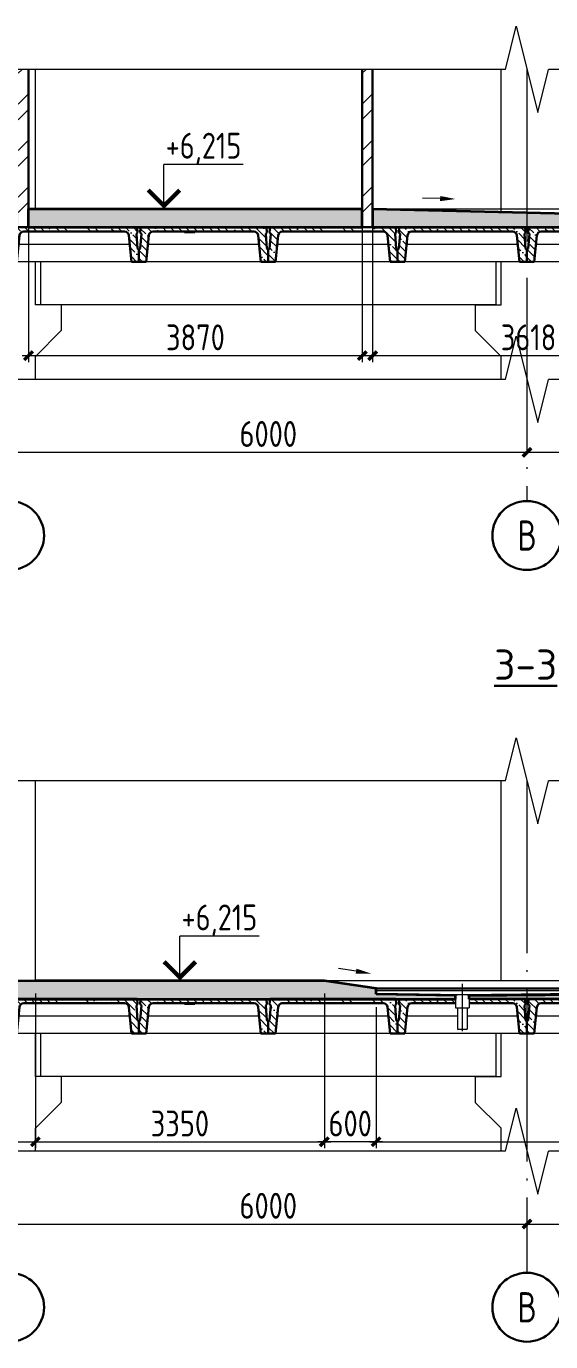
# Model space of a CAD drawing. Extents: x -965262 to 1142518, y -357520 to 71675.
# Drawn here: x 594304 to 600385, y -224128 to -208853 of the extents above; entities that cross this region are included whole.
import ezdxf

# ---------------------------------------------------------------- set-up
doc = ezdxf.new("R2010")
doc.units = 0
doc.header["$LTSCALE"] = 10
doc.linetypes.add('AM_DIN_G_W050x2', pattern=[6.875, 4.75, -0.875, 0.375, -0.875])
doc.linetypes.add('DOTE', pattern=[2.42, 2, -0.2, 0.02, -0.2])
doc.layers.get('0').update_dxf_attribs({"linetype": 'CONTINUOUS', "lineweight": 30})
doc.layers.get('Defpoints').update_dxf_attribs({"linetype": 'CONTINUOUS'})
doc.layers.add('DOTE', color=7, linetype='DOTE', lineweight=9)
doc.layers.add('полы', color=3, linetype='CONTINUOUS', lineweight=35)
doc.styles.add('GOST 2.304', font='isocpeur.ttf', dxfattribs={"width": 0.75, "height": 250})
doc.styles.add('ГОСТ 2м', font='isocpeur.ttf', dxfattribs={"width": 0.8, "height": 250})
doc.dimstyles.new('ГОСТ 2м', dxfattribs={"dimtxt": 250, "dimasz": 100, "dimexe": 75, "dimexo": 150, "dimgap": 62.5, "dimtad": 1, "dimdec": 0, "dimtxsty": 'ГОСТ 2м', "dimblk": 'ARCHTICK', "dimcen": 150, "dimdle": 75, "dimclrd": 256, "dimclre": 256, "dimclrt": 256, "dimadec": 0, "dimazin": 0, "dimtfac": 1, "dimtdec": 0, "dimtmove": 0, "dimatfit": 3, "dimldrblk": 'OBLIQUE', "dimfxl": 1, "dimlwd": 15, "dimlwe": 15, "dimarcsym": 0})

# ---------------------------------------------------------------- blocks, each defined once
blk = doc.blocks.new('y')
at = {"lineweight": 15}
h = blk.add_hatch(dxfattribs=at)
h.set_pattern_fill('ANSI35', color=256, scale=20, angle=90, style=0)
h.set_pattern_definition([(135, (-71939.62, 175751.51), (-89.80256, -89.80256), []), (135, (-71939.62, 175841.31), (-89.80256, -89.80256), [158.75, -31.75, 0, -31.75])])
edge = h.paths.add_edge_path()
edge.add_ellipse((16946, 173768), major_axis=(35.4, 35.4), ratio=1, start_angle=45, end_angle=129.2894)
edge.add_line((16896, 173773), (16866, 173468))
edge.add_line((16866, 173468), (16781, 173468))
edge.add_line((16781, 173468), (16781, 173608))
edge.add_line((16781, 173608), (16796, 173623))
edge.add_line((16796, 173623), (16809, 173793))
edge.add_line((16809, 173793), (16796, 173808))
edge.add_line((16796, 173808), (16801, 173868))
edge.add_line((16801, 173868), (18261, 173868))
edge.add_line((18261, 173868), (18265, 173808))
edge.add_line((18265, 173808), (18252, 173793))
edge.add_line((18252, 173793), (18266, 173623))
edge.add_line((18266, 173623), (18281, 173608))
edge.add_line((18281, 173608), (18281, 173468))
edge.add_line((18281, 173468), (18196, 173468))
edge.add_line((18196, 173468), (18165, 173773))
edge.add_ellipse((18115, 173768), major_axis=(-35.4, 35.4), ratio=1, start_angle=230.7106, end_angle=315)
edge.add_line((18115, 173818), (16946, 173818))
h.paths.add_polyline_path([(17611, 173818), (17451, 173818), (17451, 173868), (17611, 173868)], flags=17)
h.paths.add_polyline_path([(17961, 173818), (17801, 173818), (17801, 173868), (17961, 173868)], flags=17)
for p, q in [((16801, 173868), (16796, 173808)), ((18261, 173868), (16801, 173868)), ((18261, 173868), (18265, 173808)), ((16809, 173793), (16796, 173808)), ((16809, 173793), (16796, 173623)), ((16896, 173773), (16866, 173468)), ((18115, 173818), (16946, 173818)), ((18165, 173773), (18196, 173468)), ((18252, 173793), (18265, 173808)), ((18252, 173793), (18266, 173623)), ((16781, 173608), (16796, 173623)), ((16781, 173608), (16781, 173468)), ((18281, 173608), (18266, 173623)), ((18281, 173608), (18281, 173468)), ((18281, 173608), (18281, 173468)), ((16781, 173468), (16866, 173468)), ((18281, 173468), (18196, 173468))]:
    blk.add_line(p, q)
for p, q in [((18176, 173668), (16886, 173668)), ((18196, 173468), (16866, 173468))]:
    blk.add_line(p, q, dxfattribs=at)
for centre, start, end in [((16946, 173768), 90, 174.2894), ((18115, 173768), 5.7106, 90)]:
    blk.add_arc(centre, 50, start, end)
blk = doc.blocks.new('_ArchTick')
at = {"color": 0, "linetype": 'ByBlock', "lineweight": 0, "const_width": 0.4}
blk.add_lwpolyline([(-0.5, -0.5), (0.5, 0.5)], dxfattribs=at)
blk = doc.blocks.new('*D2133')
at = {"lineweight": 15, "ltscale": 100, "transparency": 16777216}
for p, q in [((600110, -213650), (600110, -213725)), ((606110, -213650), (606110, -213725)), ((600035, -213800), (606185, -213800))]:
    blk.add_line(p, q, dxfattribs=at)
at = {"layer": 'Defpoints', "color": 0, "lineweight": 15, "ltscale": 100, "transparency": 16777216}
for p in [(600110, -213800), (606110, -213800), (606110, -213800)]:
    blk.add_point(p, dxfattribs=at)
at = {"lineweight": 15, "ltscale": 100, "transparency": 16777216, "xscale": 100, "yscale": 100, "zscale": 100, "rotation": 180}
blk.add_blockref('_ArchTick', (600110, -213800), dxfattribs=at)
at = {"lineweight": 15, "ltscale": 100, "transparency": 16777216, "xscale": 100, "yscale": 100, "zscale": 100}
blk.add_blockref('_ArchTick', (606110, -213800), dxfattribs=at)
at = {"lineweight": 15, "ltscale": 100, "transparency": 16777216, "insert": (603110, -213587), "char_height": 250, "attachment_point": 5, "style": 'ГОСТ 2м'}
blk.add_mtext('{\\H1.2x;6000}', dxfattribs=at)
blk = doc.blocks.new('_Oblique')
at = {"color": 0, "linetype": 'ByBlock', "lineweight": -2}
blk.add_line((-0.5, -0.5), (0.5, 0.5), dxfattribs=at)
blk = doc.blocks.new('*D2134')
at = {"lineweight": 15, "ltscale": 100, "transparency": 16777216}
for p, q in [((600110, -213650), (600110, -213725)), ((594035, -213800), (600185, -213800)), ((594110, -213950), (594110, -213875))]:
    blk.add_line(p, q, dxfattribs=at)
at = {"layer": 'Defpoints', "color": 0, "lineweight": 15, "ltscale": 100, "transparency": 16777216}
for p in [(594110, -213800), (600110, -213800), (600110, -213800)]:
    blk.add_point(p, dxfattribs=at)
at = {"lineweight": 15, "ltscale": 100, "transparency": 16777216, "xscale": 100, "yscale": 100, "zscale": 100, "rotation": 180}
blk.add_blockref('_ArchTick', (594110, -213800), dxfattribs=at)
at = {"lineweight": 15, "ltscale": 100, "transparency": 16777216, "xscale": 100, "yscale": 100, "zscale": 100}
blk.add_blockref('_ArchTick', (600110, -213800), dxfattribs=at)
at = {"lineweight": 15, "ltscale": 100, "transparency": 16777216, "insert": (597110, -213587), "char_height": 250, "attachment_point": 5, "style": 'ГОСТ 2м'}
blk.add_mtext('{\\H1.2x;6000}', dxfattribs=at)
blk = doc.blocks.new('*D2137')
at = {"lineweight": 15, "transparency": 16777216}
for p, q in [((594330, -211122), (594330, -212752)), ((598200, -211122), (598200, -212752)), ((594255, -212677), (598275, -212677))]:
    blk.add_line(p, q, dxfattribs=at)
at = {"layer": 'Defpoints', "color": 0, "lineweight": 15, "transparency": 16777216}
for p in [(594330, -210972), (598200, -210972), (598200, -212677)]:
    blk.add_point(p, dxfattribs=at)
at = {"lineweight": 15, "transparency": 16777216, "xscale": 100, "yscale": 100, "zscale": 100, "rotation": 180}
blk.add_blockref('_ArchTick', (594330, -212677), dxfattribs=at)
at = {"lineweight": 15, "transparency": 16777216, "xscale": 100, "yscale": 100, "zscale": 100}
blk.add_blockref('_ArchTick', (598200, -212677), dxfattribs=at)
at = {"lineweight": 15, "transparency": 16777216, "insert": (596265, -212465), "char_height": 250, "attachment_point": 5, "style": 'ГОСТ 2м'}
blk.add_mtext('{\\H1.2x;3870}', dxfattribs=at)
blk = doc.blocks.new('*D2140')
at = {"lineweight": 15, "ltscale": 100, "transparency": 16777216}
for p, q in [((600110, -222611), (600110, -222686)), ((606110, -222611), (606110, -222686)), ((600035, -222761), (606185, -222761))]:
    blk.add_line(p, q, dxfattribs=at)
at = {"layer": 'Defpoints', "color": 0, "lineweight": 15, "ltscale": 100, "transparency": 16777216}
for p in [(600110, -222761), (606110, -222761), (606110, -222761)]:
    blk.add_point(p, dxfattribs=at)
at = {"lineweight": 15, "ltscale": 100, "transparency": 16777216, "xscale": 100, "yscale": 100, "zscale": 100, "rotation": 180}
blk.add_blockref('_ArchTick', (600110, -222761), dxfattribs=at)
at = {"lineweight": 15, "ltscale": 100, "transparency": 16777216, "xscale": 100, "yscale": 100, "zscale": 100}
blk.add_blockref('_ArchTick', (606110, -222761), dxfattribs=at)
at = {"lineweight": 15, "ltscale": 100, "transparency": 16777216, "insert": (603110, -222549), "char_height": 250, "attachment_point": 5, "style": 'ГОСТ 2м'}
blk.add_mtext('{\\H1.2x;6000}', dxfattribs=at)
blk = doc.blocks.new('*D2141')
at = {"lineweight": 15, "ltscale": 100, "transparency": 16777216}
for p, q in [((600110, -222611), (600110, -222686)), ((594035, -222761), (600185, -222761)), ((594110, -222911), (594110, -222836))]:
    blk.add_line(p, q, dxfattribs=at)
at = {"layer": 'Defpoints', "color": 0, "lineweight": 15, "ltscale": 100, "transparency": 16777216}
for p in [(594110, -222761), (600110, -222761), (600110, -222761)]:
    blk.add_point(p, dxfattribs=at)
at = {"lineweight": 15, "ltscale": 100, "transparency": 16777216, "xscale": 100, "yscale": 100, "zscale": 100, "rotation": 180}
blk.add_blockref('_ArchTick', (594110, -222761), dxfattribs=at)
at = {"lineweight": 15, "ltscale": 100, "transparency": 16777216, "xscale": 100, "yscale": 100, "zscale": 100}
blk.add_blockref('_ArchTick', (600110, -222761), dxfattribs=at)
at = {"lineweight": 15, "ltscale": 100, "transparency": 16777216, "insert": (597110, -222549), "char_height": 250, "attachment_point": 5, "style": 'ГОСТ 2м'}
blk.add_mtext('{\\H1.2x;6000}', dxfattribs=at)
blk = doc.blocks.new('*D2145')
at = {"lineweight": 15, "transparency": 16777216}
for p, q in [((594410, -220083), (594410, -221881)), ((589332, -220173), (589332, -221881)), ((589257, -221806), (594485, -221806))]:
    blk.add_line(p, q, dxfattribs=at)
at = {"layer": 'Defpoints', "color": 0, "lineweight": 15, "transparency": 16777216}
for p in [(594410, -219933), (589332, -220023), (594410, -221806)]:
    blk.add_point(p, dxfattribs=at)
at = {"lineweight": 15, "transparency": 16777216, "xscale": 100, "yscale": 100, "zscale": 100, "rotation": 180}
blk.add_blockref('_ArchTick', (589332, -221806), dxfattribs=at)
at = {"lineweight": 15, "transparency": 16777216, "xscale": 100, "yscale": 100, "zscale": 100}
blk.add_blockref('_ArchTick', (594410, -221806), dxfattribs=at)
at = {"lineweight": 15, "transparency": 16777216, "insert": (591871, -221594), "char_height": 250, "attachment_point": 5, "style": 'ГОСТ 2м'}
blk.add_mtext('{\\H1.2x;5077}', dxfattribs=at)
blk = doc.blocks.new('*D2146')
at = {"lineweight": 15, "transparency": 16777216}
for p, q in [((594410, -220083), (594410, -221881)), ((597760, -220083), (597760, -221881)), ((594335, -221806), (597835, -221806))]:
    blk.add_line(p, q, dxfattribs=at)
at = {"layer": 'Defpoints', "color": 0, "lineweight": 15, "transparency": 16777216}
for p in [(594410, -219933), (597760, -219933), (597760, -221806)]:
    blk.add_point(p, dxfattribs=at)
at = {"lineweight": 15, "transparency": 16777216, "xscale": 100, "yscale": 100, "zscale": 100, "rotation": 180}
blk.add_blockref('_ArchTick', (594410, -221806), dxfattribs=at)
at = {"lineweight": 15, "transparency": 16777216, "xscale": 100, "yscale": 100, "zscale": 100}
blk.add_blockref('_ArchTick', (597760, -221806), dxfattribs=at)
at = {"lineweight": 15, "transparency": 16777216, "insert": (596085, -221594), "char_height": 250, "attachment_point": 5, "style": 'ГОСТ 2м'}
blk.add_mtext('{\\H1.2x;3350}', dxfattribs=at)
blk = doc.blocks.new('*D2147')
at = {"lineweight": 15, "transparency": 16777216}
for p, q in [((597760, -220083), (597760, -221881)), ((598360, -220243), (598360, -221881)), ((598435, -221806), (597685, -221806))]:
    blk.add_line(p, q, dxfattribs=at)
at = {"layer": 'Defpoints', "color": 0, "lineweight": 15, "transparency": 16777216}
for p in [(597760, -219933), (598360, -220093), (597760, -221806)]:
    blk.add_point(p, dxfattribs=at)
at = {"lineweight": 15, "transparency": 16777216, "xscale": 100, "yscale": 100, "zscale": 100, "rotation": 180}
blk.add_blockref('_ArchTick', (597760, -221806), dxfattribs=at)
at = {"lineweight": 15, "transparency": 16777216, "xscale": 100, "yscale": 100, "zscale": 100}
blk.add_blockref('_ArchTick', (598360, -221806), dxfattribs=at)
at = {"lineweight": 15, "transparency": 16777216, "insert": (598060, -221594), "char_height": 250, "attachment_point": 5, "style": 'ГОСТ 2м'}
blk.add_mtext('{\\H1.2x;600}', dxfattribs=at)
blk = doc.blocks.new('*D2138')
at = {"lineweight": 15, "transparency": 16777216}
for p, q in [((598360, -220243), (598360, -221881)), ((609360, -220243), (609360, -221881)), ((598285, -221806), (609435, -221806))]:
    blk.add_line(p, q, dxfattribs=at)
at = {"layer": 'Defpoints', "color": 0, "lineweight": 15, "transparency": 16777216}
for p in [(598360, -220093), (609360, -220093), (609360, -221806)]:
    blk.add_point(p, dxfattribs=at)
at = {"lineweight": 15, "transparency": 16777216, "xscale": 100, "yscale": 100, "zscale": 100, "rotation": 180}
blk.add_blockref('_ArchTick', (598360, -221806), dxfattribs=at)
at = {"lineweight": 15, "transparency": 16777216, "xscale": 100, "yscale": 100, "zscale": 100}
blk.add_blockref('_ArchTick', (609360, -221806), dxfattribs=at)
at = {"lineweight": 15, "transparency": 16777216, "insert": (603860, -221594), "char_height": 250, "attachment_point": 5, "style": 'ГОСТ 2м'}
blk.add_mtext('{\\H1.2x;11000}', dxfattribs=at)
blk = doc.blocks.new('*D2156')
at = {"lineweight": 15, "transparency": 16777216}
for p, q in [((598320, -211122), (598320, -212752)), ((601937, -211212), (601937, -212752)), ((598245, -212677), (602012, -212677))]:
    blk.add_line(p, q, dxfattribs=at)
at = {"layer": 'Defpoints', "color": 0, "lineweight": 15, "transparency": 16777216}
for p in [(598320, -210972), (601937, -211062), (601937, -212677)]:
    blk.add_point(p, dxfattribs=at)
at = {"lineweight": 15, "transparency": 16777216, "xscale": 100, "yscale": 100, "zscale": 100, "rotation": 180}
blk.add_blockref('_ArchTick', (598320, -212677), dxfattribs=at)
at = {"lineweight": 15, "transparency": 16777216, "xscale": 100, "yscale": 100, "zscale": 100}
blk.add_blockref('_ArchTick', (601937, -212677), dxfattribs=at)
at = {"lineweight": 15, "transparency": 16777216, "insert": (600128, -212465), "char_height": 250, "attachment_point": 5, "style": 'ГОСТ 2м'}
blk.add_mtext('{\\H1.2x;3618}', dxfattribs=at)

msp = doc.modelspace()

# ---------------------------------------------------------------- hatches: boundary and pattern name
at = {"lineweight": 15}
h = msp.add_hatch(dxfattribs=at)
h.set_pattern_fill('ANSI32', color=256, scale=40)
h.set_pattern_definition([(45, (594271.05, -209157.32), (-269.41, 269.41), []), (45, (594450.65, -209157.32), (-269.41, 269.41), [])])
h.paths.add_polyline_path([(594329.5, -209353), (594209.5, -209353)], flags=17)
h.paths.add_polyline_path([(594329.5, -209353), (594209.5, -209353), (594209.5, -211187), (594329.5, -211187)])
h = msp.add_hatch(dxfattribs=at)
h.set_pattern_fill('ANSI32', color=256, scale=40)
h.set_pattern_definition([(45, (598268.64, -209149.36), (-269.41, 269.41), []), (45, (598448.25, -209149.36), (-269.41, 269.41), [])])
h.paths.add_polyline_path([(598319.5, -209353), (598199.5, -209353)], flags=17)
h.paths.add_polyline_path([(598319.5, -209353), (598199.5, -209353), (598199.5, -211187), (598319.5, -211187)])
at = {"lineweight": 0}
h = msp.add_hatch(dxfattribs=at)
h.set_pattern_fill('ANSI35', color=256, scale=20, angle=90, style=0)
h.set_pattern_definition([(135, (578828.86, -385054.77), (-89.80256, -89.80256), []), (135, (578828.86, -384964.97), (-89.80256, -89.80256), [158.75, -31.75, 0, -31.75])])
edge = h.paths.add_edge_path()
edge.add_ellipse((595774.8, -211287), major_axis=(35.4, 35.4), ratio=1, start_angle=45, end_angle=129.28941)
edge.add_line((595725, -211282), (595694.5, -211587))
edge.add_line((595694.5, -211587), (595609.5, -211587))
edge.add_line((595609.5, -211587), (595609.5, -211447))
edge.add_line((595609.5, -211447), (595624.7, -211432))
edge.add_line((595624.7, -211432), (595637.8, -211262))
edge.add_line((595637.8, -211262), (595624.9, -211247))
edge.add_line((595624.9, -211247), (595629.5, -211187))
edge.add_line((595629.5, -211187), (597089.5, -211187))
edge.add_line((597089.5, -211187), (597094.2, -211247))
edge.add_line((597094.2, -211247), (597081.3, -211262))
edge.add_line((597081.3, -211262), (597094.4, -211432))
edge.add_line((597094.4, -211432), (597109.5, -211447))
edge.add_line((597109.5, -211447), (597109.5, -211587))
edge.add_line((597109.5, -211587), (597024.5, -211587))
edge.add_line((597024.5, -211587), (596994, -211282))
edge.add_ellipse((596944.3, -211287), major_axis=(-35.4, 35.4), ratio=1, start_angle=230.71059, end_angle=315)
edge.add_line((596944.3, -211237), (595774.8, -211237))
at = {"lineweight": 15}
h = msp.add_hatch(dxfattribs=at)
h.set_pattern_fill('ANSI35', color=256, scale=20, angle=90, style=0)
h.set_pattern_definition([(135, (490389.25, -209303.27), (-89.80256, -89.80256), []), (135, (490389.25, -209213.46), (-89.80256, -89.80256), [158.75, -31.75, 0, -31.75])])
edge = h.paths.add_edge_path()
edge.add_ellipse((598774.8, -211287), major_axis=(35.4, 35.4), ratio=1, start_angle=45, end_angle=129.28941)
edge.add_line((598725, -211282), (598694.5, -211587))
edge.add_line((598694.5, -211587), (598609.5, -211587))
edge.add_line((598609.5, -211587), (598609.5, -211447))
edge.add_line((598609.5, -211447), (598624.7, -211432))
edge.add_line((598624.7, -211432), (598637.8, -211262))
edge.add_line((598637.8, -211262), (598624.9, -211247))
edge.add_line((598624.9, -211247), (598629.5, -211187))
edge.add_line((598629.5, -211187), (600089.5, -211187))
edge.add_line((600089.5, -211187), (600094.2, -211247))
edge.add_line((600094.2, -211247), (600081.3, -211262))
edge.add_line((600081.3, -211262), (600094.4, -211432))
edge.add_line((600094.4, -211432), (600109.5, -211447))
edge.add_line((600109.5, -211447), (600109.5, -211587))
edge.add_line((600109.5, -211587), (600024.5, -211587))
edge.add_line((600024.5, -211587), (599994, -211282))
edge.add_ellipse((599944.3, -211287), major_axis=(-35.4, 35.4), ratio=1, start_angle=230.71059, end_angle=315)
edge.add_line((599944.3, -211237), (598774.8, -211237))
h.paths.add_polyline_path([(599279.5, -211237), (599279.5, -211237), (599279.5, -211187), (599279.5, -211187)], flags=17)
at = {"lineweight": 0}
h = msp.add_hatch(dxfattribs=at)
h.set_pattern_fill('ANSI35', color=256, scale=20, angle=90, style=0)
h.set_pattern_definition([(135, (578828.86, -394016.12), (-89.80256, -89.80256), []), (135, (578828.86, -393926.31), (-89.80256, -89.80256), [158.75, -31.75, 0, -31.75])])
edge = h.paths.add_edge_path()
edge.add_ellipse((595774.8, -220248.3), major_axis=(35.4, 35.4), ratio=1, start_angle=45, end_angle=129.28941)
edge.add_line((595725, -220243.4), (595694.5, -220548.3))
edge.add_line((595694.5, -220548.3), (595609.5, -220548.3))
edge.add_line((595609.5, -220548.3), (595609.5, -220408.3))
edge.add_line((595609.5, -220408.3), (595624.7, -220393.3))
edge.add_line((595624.7, -220393.3), (595637.8, -220223.3))
edge.add_line((595637.8, -220223.3), (595624.9, -220208.3))
edge.add_line((595624.9, -220208.3), (595629.5, -220148.3))
edge.add_line((595629.5, -220148.3), (597089.5, -220148.3))
edge.add_line((597089.5, -220148.3), (597094.2, -220208.3))
edge.add_line((597094.2, -220208.3), (597081.3, -220223.3))
edge.add_line((597081.3, -220223.3), (597094.4, -220393.3))
edge.add_line((597094.4, -220393.3), (597109.5, -220408.3))
edge.add_line((597109.5, -220408.3), (597109.5, -220548.3))
edge.add_line((597109.5, -220548.3), (597024.5, -220548.3))
edge.add_line((597024.5, -220548.3), (596994, -220243.4))
edge.add_ellipse((596944.3, -220248.3), major_axis=(-35.4, 35.4), ratio=1, start_angle=230.71059, end_angle=315)
edge.add_line((596944.3, -220198.3), (595774.8, -220198.3))
at = {"lineweight": 15}
h = msp.add_hatch(dxfattribs=at)
h.set_pattern_fill('ANSI35', color=256, scale=20, angle=90, style=0)
h.set_pattern_definition([(135, (490389.25, -218264.61), (-89.80256, -89.80256), []), (135, (490389.25, -218174.8), (-89.80256, -89.80256), [158.75, -31.75, 0, -31.75])])
edge = h.paths.add_edge_path()
edge.add_ellipse((598774.8, -220248.3), major_axis=(35.4, 35.4), ratio=1, start_angle=45, end_angle=129.28941)
edge.add_line((598725, -220243.4), (598694.5, -220548.3))
edge.add_line((598694.5, -220548.3), (598609.5, -220548.3))
edge.add_line((598609.5, -220548.3), (598609.5, -220408.3))
edge.add_line((598609.5, -220408.3), (598624.7, -220393.3))
edge.add_line((598624.7, -220393.3), (598637.8, -220223.3))
edge.add_line((598637.8, -220223.3), (598624.9, -220208.3))
edge.add_line((598624.9, -220208.3), (598629.5, -220148.3))
edge.add_line((598629.5, -220148.3), (600089.5, -220148.3))
edge.add_line((600089.5, -220148.3), (600094.2, -220208.3))
edge.add_line((600094.2, -220208.3), (600081.3, -220223.3))
edge.add_line((600081.3, -220223.3), (600094.4, -220393.3))
edge.add_line((600094.4, -220393.3), (600109.5, -220408.3))
edge.add_line((600109.5, -220408.3), (600109.5, -220548.3))
edge.add_line((600109.5, -220548.3), (600024.5, -220548.3))
edge.add_line((600024.5, -220548.3), (599994, -220243.4))
edge.add_ellipse((599944.3, -220248.3), major_axis=(-35.4, 35.4), ratio=1, start_angle=230.71059, end_angle=315)
edge.add_line((599944.3, -220198.3), (598774.8, -220198.3))
h.paths.add_polyline_path([(599439.5, -220198.3), (599279.5, -220198.3), (599279.5, -220148.3), (599439.5, -220148.3)], flags=17)
at = {"layer": 'полы', "lineweight": 15}
h = msp.add_hatch(dxfattribs=at)
h.set_pattern_fill('ANSI35', color=256, scale=40)
h.set_pattern_definition([(45, (519613.17, -222609.96), (-179.6051, 179.6051), []), (45, (519792.77, -222609.96), (-179.6051, 179.6051), [317.5, -63.5, 0, -63.5])])
h.paths.add_polyline_path([(594109.5, -210975.5), (591773.5, -211016.9), (588597.5, -211016.9), (588109.5, -210972), (588109.5, -211187), (594109.5, -211187)])
h.paths.add_polyline_path([(594209.5, -210973.7), (594109.5, -210975.5), (594109.5, -211187), (594209.5, -211187)])
h.paths.add_polyline_path([(598199.5, -210972), (594329.5, -210972), (594329.5, -211187), (598199.5, -211187)])
h.paths.add_polyline_path([(600109.5, -211016.5), (598319.5, -210972), (598319.5, -211187), (599279.5, -211187), (600109.5, -211187)])
h.paths.add_polyline_path([(601954.5, -211072), (601937, -211072), (601937, -211062), (600109.5, -211016.5), (600109.5, -211187), (601979.5, -211187), (601979.5, -211122.6), (601974.5, -211122), (601974.5, -211092), (601954.5, -211092)])
h.paths.add_polyline_path([(603159.5, -210972), (602182, -211062), (602182, -211072), (602164.5, -211072), (602164.5, -211092), (602144.5, -211092), (602144.5, -211122), (602139.5, -211122.6), (602139.5, -211187), (602279.5, -211187), (603159.5, -211187)])
h.paths.add_polyline_path([(604204.5, -211072), (604187, -211072), (604187, -211062), (603279.5, -210972), (603279.5, -211187), (604229.5, -211187), (604229.5, -211122.6), (604224.5, -211122), (604224.5, -211092), (604204.5, -211092)])
h.paths.add_polyline_path([(606109.5, -210980.7), (604432, -211062), (604432, -211072), (604414.5, -211072), (604414.5, -211092), (604394.5, -211092), (604394.5, -211122), (604389.5, -211122.6), (604389.5, -211187), (604529.5, -211187), (604589.5, -211187), (606109.5, -211187)])
h.paths.add_polyline_path([(606289.5, -210972), (606109.5, -210980.7), (606109.5, -211187), (606289.5, -211187)])
h.paths.add_polyline_path([(610073.5, -211092), (610053.5, -211092), (610053.5, -211072), (610036, -211072), (610036, -211062), (608209.5, -210972), (606409.5, -210972), (606409.5, -211187), (607589.5, -211187), (610078.5, -211187), (610078.5, -211122.6), (610073.5, -211122)])
h.paths.add_polyline_path([(612109.5, -210972), (610281, -211062), (610281, -211072), (610263.5, -211072), (610263.5, -211092), (610243.5, -211092), (610243.5, -211122), (610238.5, -211122.6), (610238.5, -211187), (610589.5, -211187), (612109.5, -211187)])
h = msp.add_hatch(dxfattribs=at)
h.set_pattern_fill('ANSI35', color=256, scale=40)
h.set_pattern_definition([(45, (610929.1, -218685.05), (-179.605, 179.605), []), (45, (611108.7, -218685.05), (-179.605, 179.605), [317.5, -63.5, 0, -63.5])])
h.paths.add_polyline_path([(612109.5, -218648.3), (610079.5, -218648.3), (610079.5, -218752.7), (610093.6, -218788.3), (610142.6, -218788.3), (610170.7, -218717.1), (610212.4, -218717.1, -0.2163644), (610215.8, -218718.6), (610216.9, -218721.9, 0.5388647), (610228, -218721.9), (610229.1, -218718.6, -0.2163644), (610232.5, -218717.1), (610274.2, -218717.1), (610302.3, -218788.3), (610351.3, -218788.3), (610379.4, -218717.1), (610421.2, -218717.1, -0.2163644), (610424.5, -218718.6), (610425.6, -218721.9, 0.5388647), (610436.8, -218721.9), (610437.9, -218718.6, -0.2163644), (610441.2, -218717.1), (610483, -218717.1), (610511.1, -218788.3), (610560.1, -218788.3), (610588.2, -218717.1), (610629.9, -218717.1, -0.2163644), (610633.3, -218718.6), (610634.4, -218721.9, 0.5388647), (610645.5, -218721.9), (610646.6, -218718.6, -0.2163644), (610650, -218717.1), (610691.7, -218717.1), (610719.8, -218788.3), (610768.8, -218788.3), (610796.9, -218717.1), (610838.7, -218717.1, -0.2163644), (610842, -218718.6), (610843.1, -218721.9, 0.5388647), (610854.3, -218721.9), (610855.3, -218718.6, -0.2163644), (610858.7, -218717.1), (610900.4, -218717.1), (610928.6, -218788.3), (610977.5, -218788.3), (611005.6, -218717.1), (611047.4, -218717.1, -0.2163644), (611050.7, -218718.6), (611051.8, -218721.9, 0.5388647), (611063, -218721.9), (611064.1, -218718.6, -0.2163644), (611067.4, -218717.1), (611109.2, -218717.1), (611137.3, -218788.3), (611186.3, -218788.3), (611214.4, -218717.1), (611256.1, -218717.1, -0.2163644), (611259.5, -218718.6), (611260.6, -218721.9, 0.5388647), (611271.7, -218721.9), (611272.8, -218718.6, -0.2163644), (611276.2, -218717.1), (611317.9, -218717.1), (611346, -218788.3), (611395, -218788.3), (611423.1, -218717.1), (611464.9, -218717.1, -0.2163644), (611468.2, -218718.6), (611469.3, -218721.9, 0.5388647), (611480.5, -218721.9), (611481.6, -218718.6, -0.2163644), (611484.9, -218717.1), (611526.7, -218717.1), (611554.8, -218788.3), (611603.8, -218788.3), (611631.9, -218717.1), (611673.6, -218717.1, -0.2163644), (611677, -218718.6), (611678.1, -218721.9, 0.5388647), (611689.2, -218721.9), (611690.3, -218718.6, -0.2163644), (611693.7, -218717.1), (611735.4, -218717.1), (611763.5, -218788.3), (611812.5, -218788.3), (611840.6, -218717.1), (611882.4, -218717.1, -0.2163644), (611885.7, -218718.6), (611886.8, -218721.9, 0.5388647), (611898, -218721.9), (611899, -218718.6, -0.2163644), (611902.4, -218717.1), (611944.1, -218717.1), (611972.3, -218788.3), (612021.2, -218788.3), (612049.4, -218717.1), (612091.1, -218717.1, -0.2163644), (612094.5, -218718.6), (612095.5, -218721.9, 0.5388647), (612106.7, -218721.9), (612107.8, -218718.6, -0.1218516), (612109.5, -218717.4)])
h.paths.add_polyline_path([(609959.5, -219933.3), (609359.5, -220023.3), (609359.5, -220093.3), (608439.5, -220107.1), (608439.5, -220148.3), (609959.5, -220148.3)])
h.paths.add_polyline_path([(600109.5, -220100.8), (599439.5, -220107.5), (599439.5, -220148.3), (600109.5, -220148.3)])
h.paths.add_polyline_path([(602279.5, -220107.5), (600859.5, -220093.3), (600109.5, -220100.8), (600109.5, -220148.3), (602279.5, -220148.3)])
h.paths.add_polyline_path([(605279.5, -220107.5), (603859.5, -220093.3), (602439.5, -220107.5), (602439.5, -220148.3), (605279.5, -220148.3)])
h.paths.add_polyline_path([(606109.5, -220100.8), (605439.5, -220107.5), (605439.5, -220148.3), (606109.5, -220148.3)])
h.paths.add_polyline_path([(597759.5, -219933.3), (594409.5, -219933.3), (594109.5, -219938.7), (594109.5, -220148.3), (599279.5, -220148.3), (599279.5, -220107.1), (598359.5, -220093.3), (598359.5, -220023.3)])
h.paths.add_polyline_path([(594109.5, -219938.7), (589332, -220023.3), (589332, -220033.3), (589314.5, -220033.3), (589314.5, -220053.3), (589294.5, -220053.3), (589294.5, -220083.3), (589289.5, -220083.9), (589289.5, -220148.3), (594109.5, -220148.3)])
h.paths.add_polyline_path([(589124.5, -220053.3), (589104.5, -220053.3), (589104.5, -220033.3), (589087, -220033.3), (589087, -220023.3), (588109.5, -219933.3), (588109.5, -220148.3), (589129.5, -220148.3), (589129.5, -220083.9), (589124.5, -220083.3)])
h.paths.add_polyline_path([(606109.5, -220148.3), (606109.5, -220100.8), (606859.5, -220093.3), (608279.5, -220107.5), (608279.5, -220148.3)])

# ---------------------------------------------------------------- linework, layer by layer
at = {"color": 5, "lineweight": 15, "ltscale": 10, "extrusion": (-1.83697e-16, -1, 0)}
for p, q in [((599859.5, -209353, 9801.8), (587299.5, -209353, 9801.8)), ((612919.5, -209353, 9801.8), (600359.5, -209353, 9801.8)), ((599859.5, -212953, 9801.8), (587299.5, -212953, 9801.8)), ((612919.5, -212953, 9801.8), (600359.5, -212953, 9801.8)), ((599859.5, -217614.3, 9801.8), (587299.5, -217614.3, 9801.8)), ((612919.5, -217614.3, 9801.8), (600359.5, -217614.3, 9801.8)), ((599859.5, -221914.3, 9801.8), (587299.5, -221914.3, 9801.8)), ((612919.5, -221914.3, 9801.8), (600359.5, -221914.3, 9801.8))]:
    msp.add_line(p, q, dxfattribs=at)
at = {"ltscale": 100}
for p, q in [((594329.5, -209353, 9801.8), (594329.5, -211187, 9801.8)), ((598199.5, -209353, 9801.8), (598199.5, -211187, 9801.8)), ((598319.5, -209353, 9801.8), (598319.5, -211187, 9801.8))]:
    msp.add_line(p, q, dxfattribs=at)
at = {"lineweight": 15}
for p, q in [((594409.5, -210972, 9801.8), (594409.5, -209353, 9801.8)), ((599809.5, -211009.1, 9801.8), (599809.5, -209353, 9801.8)), ((595900.3, -210972, 9801.8), (595900.3, -210458.9, 9801.8)), ((596139.5, -211237, 9801.8), (596139.5, -211246, 9801.8)), ((596139.5, -211246, 9801.8), (596259.5, -211246, 9801.8)), ((596259.5, -211237, 9801.8), (596259.5, -211246, 9801.8)), ((600004.5, -211387, 9801.8), (598714.5, -211387, 9801.8)), ((594409.5, -212087, 9801.8), (594409.5, -211587, 9801.8)), ((596149.5, -211587, 9801.8), (594469.5, -211587, 9801.8)), ((594469.5, -211587, 9801.8), (594469.5, -211787, 9801.8)), ((600024.5, -211587, 9801.8), (598694.5, -211587, 9801.8)), ((599749.5, -211587, 9801.8), (599749.5, -211787, 9801.8)), ((599809.5, -212087, 9801.8), (599809.5, -211587, 9801.8)), ((594469.5, -211787, 9801.8), (594469.5, -212087, 9801.8)), ((599749.5, -211787, 9801.8), (599749.5, -212087, 9801.8)), ((594709.5, -212087, 9801.8), (594409.5, -212087, 9801.8)), ((599749.5, -212087, 9801.8), (594469.5, -212087, 9801.8)), ((594709.5, -212087, 9801.8), (594709.5, -212387, 9801.8)), ((594709.5, -212087, 9801.8), (594709.5, -212371.4, 9801.8)), ((599509.5, -212087, 9801.8), (599509.5, -212387, 9801.8)), ((599509.5, -212087, 9801.8), (599509.5, -212371.4, 9801.8)), ((599509.5, -212087, 9801.8), (599809.5, -212087, 9801.8)), ((594409.5, -212687, 9801.8), (594709.5, -212387, 9801.8)), ((599809.5, -212687, 9801.8), (599509.5, -212387, 9801.8)), ((594409.5, -212953, 9801.8), (594409.5, -212687, 9801.8)), ((599809.5, -212953, 9801.8), (599809.5, -212687, 9801.8)), ((594409.5, -219933.3, 9801.8), (594409.5, -217614.3, 9801.8)), ((599809.5, -219933.3, 9801.8), (599809.5, -217614.3, 9801.8)), ((596084.5, -219933.3, 9801.8), (596084.5, -219420.3, 9801.8)), ((609359.5, -220023.3, 9801.8), (598359.5, -220023.3, 9801.8)), ((598359.5, -220023.3, 9801.8), (598359.5, -220093.3, 9801.8)), ((609359.5, -220033.3, 9801.8), (598359.5, -220033.3, 9801.8)), ((609359.5, -220053.3, 9801.8), (598359.5, -220053.3, 9801.8)), ((599359.5, -220098.3, 9802.5), (598359.5, -220083.3, 9801.8)), ((599279.5, -220107.1, 9802.5), (598359.5, -220093.3, 9801.8)), ((599279.5, -220107.1, 9799.8), (599279.5, -220248.9, 9799.8)), ((599359.5, -220023.3, 9799.8), (599359.6, -220098.9, 9799.8)), ((600859.5, -220083.3, 9800.5), (599359.5, -220098.3, 9802.5)), ((600859.5, -220093.3, 9800.5), (599439.5, -220107.5, 9799.8)), ((596139.5, -220198.3, 9801.8), (596139.5, -220207.3, 9801.8)), ((596139.5, -220207.3, 9801.8), (596259.5, -220207.3, 9801.8)), ((596259.5, -220198.3, 9801.8), (596259.5, -220207.3, 9801.8)), ((599279.5, -220248.9, 9799.8), (599439.5, -220248.9, 9799.8)), ((599304.5, -220248.9, 9799.8), (599304.5, -220498.9, 9799.8)), ((599414.5, -220248.9, 9799.8), (599414.5, -220498.9, 9799.8)), ((599439.5, -220107.5, 9799.8), (599439.5, -220248.9, 9799.8)), ((599304.5, -220348.3, 9801.8), (598714.5, -220348.3, 9801.8)), ((600004.5, -220348.3, 9801.8), (599414.5, -220348.3, 9801.8)), ((594409.5, -221048.3, 9801.8), (594409.5, -220548.3, 9801.8)), ((596149.5, -220548.3, 9801.8), (594469.5, -220548.3, 9801.8)), ((594469.5, -220548.3, 9801.8), (594469.5, -220748.3, 9801.8)), ((600024.5, -220548.3, 9801.8), (598694.5, -220548.3, 9801.8)), ((599304.5, -220498.9, 9799.8), (599414.5, -220498.9, 9799.8)), ((599749.5, -220548.3, 9801.8), (599749.5, -220748.3, 9801.8)), ((599809.5, -221048.3, 9801.8), (599809.5, -220548.3, 9801.8)), ((594469.5, -220748.3, 9801.8), (594469.5, -221048.3, 9801.8)), ((599749.5, -220748.3, 9801.8), (599749.5, -221048.3, 9801.8)), ((594709.5, -221048.3, 9801.8), (594409.5, -221048.3, 9801.8)), ((599749.5, -221048.3, 9801.8), (594469.5, -221048.3, 9801.8)), ((594709.5, -221048.3, 9801.8), (594709.5, -221348.3, 9801.8)), ((594709.5, -221048.3, 9801.8), (594709.5, -221332.7, 9801.8)), ((599509.5, -221048.3, 9801.8), (599509.5, -221348.3, 9801.8)), ((599509.5, -221048.3, 9801.8), (599509.5, -221332.7, 9801.8)), ((599509.5, -221048.3, 9801.8), (599809.5, -221048.3, 9801.8)), ((594409.5, -221648.3, 9801.8), (594709.5, -221348.3, 9801.8)), ((599809.5, -221648.3, 9801.8), (599509.5, -221348.3, 9801.8)), ((594409.5, -221914.3, 9801.8), (594409.5, -221648.3, 9801.8)), ((599809.5, -221914.3, 9801.8), (599809.5, -221648.3, 9801.8))]:
    msp.add_line(p, q, dxfattribs=at)
at = {"lineweight": 15, "ltscale": 0.3}
for p, q in [((596818.4, -210458.9, 9801.8), (595900.3, -210458.9, 9801.8)), ((597002.6, -219420.3, 9801.8), (596084.5, -219420.3, 9801.8))]:
    msp.add_line(p, q, dxfattribs=at)
at = {"lineweight": 15, "ltscale": 50}
for p, q in [((599102.9, -210853.5, 9801.8), (598898.9, -210848.5, 9801.8)), ((598127.5, -219826, 9801.8), (597925.7, -219795.9, 9801.8))]:
    msp.add_line(p, q, dxfattribs=at)
for p, q in [((588109.5, -211187, 9801.8), (599279.5, -211187, 9801.8)), ((595629.5, -211187, 9801.8), (595624.9, -211247, 9801.8)), ((595637.8, -211262, 9801.8), (595624.9, -211247, 9801.8)), ((597089.5, -211187, 9801.8), (595629.5, -211187, 9801.8)), ((596944.3, -211237, 9801.8), (595774.8, -211237, 9801.8)), ((597081.3, -211262, 9801.8), (597094.2, -211247, 9801.8)), ((597089.5, -211187, 9801.8), (597094.2, -211247, 9801.8)), ((598629.5, -211187, 9801.8), (598624.9, -211247, 9801.8)), ((598637.8, -211262, 9801.8), (598624.9, -211247, 9801.8)), ((598629.5, -211187, 9801.8), (601979.5, -211187, 9801.8)), ((599944.3, -211237, 9801.8), (598774.8, -211237, 9801.8)), ((600089.5, -211187, 9801.8), (599439.5, -211187, 9801.8)), ((600081.3, -211262, 9801.8), (600094.2, -211247, 9801.8)), ((600089.5, -211187, 9801.8), (600094.2, -211247, 9801.8)), ((595637.8, -211262, 9801.8), (595624.7, -211432, 9801.8)), ((595725, -211282, 9801.8), (595694.5, -211587, 9801.8)), ((596994, -211282, 9801.8), (597024.5, -211587, 9801.8)), ((597081.3, -211262, 9801.8), (597094.4, -211432, 9801.8)), ((598637.8, -211262, 9801.8), (598624.7, -211432, 9801.8)), ((598725, -211282, 9801.8), (598694.5, -211587, 9801.8)), ((599994, -211282, 9801.8), (600024.5, -211587, 9801.8)), ((600081.3, -211262, 9801.8), (600094.4, -211432, 9801.8)), ((595609.5, -211447, 9801.8), (595624.7, -211432, 9801.8)), ((595609.5, -211447, 9801.8), (595609.5, -211587, 9801.8)), ((597109.5, -211447, 9801.8), (597094.4, -211432, 9801.8)), ((597109.5, -211447, 9801.8), (597109.5, -211587, 9801.8)), ((597109.5, -211447, 9801.8), (597109.5, -211587, 9801.8)), ((598609.5, -211447, 9801.8), (598624.7, -211432, 9801.8)), ((598609.5, -211447, 9801.8), (598609.5, -211587, 9801.8)), ((600109.5, -211447, 9801.8), (600094.4, -211432, 9801.8)), ((600109.5, -211447, 9801.8), (600109.5, -211587, 9801.8)), ((600109.5, -211447, 9801.8), (600109.5, -211587, 9801.8)), ((595609.5, -211587, 9801.8), (595694.5, -211587, 9801.8)), ((597109.5, -211587, 9801.8), (597024.5, -211587, 9801.8)), ((598609.5, -211587, 9801.8), (598694.5, -211587, 9801.8)), ((600109.5, -211587, 9801.8), (600024.5, -211587, 9801.8)), ((589289.5, -220148.3, 9801.8), (599279.5, -220148.3, 9801.8)), ((595637.8, -220223.3, 9801.8), (595624.7, -220393.3, 9801.8)), ((595629.5, -220148.3, 9801.8), (595624.9, -220208.3, 9801.8)), ((595637.8, -220223.3, 9801.8), (595624.9, -220208.3, 9801.8)), ((597089.5, -220148.3, 9801.8), (595629.5, -220148.3, 9801.8)), ((595725, -220243.4, 9801.8), (595694.5, -220548.3, 9801.8)), ((596944.3, -220198.3, 9801.8), (595774.8, -220198.3, 9801.8)), ((596994, -220243.4, 9801.8), (597024.5, -220548.3, 9801.8)), ((597081.3, -220223.3, 9801.8), (597094.2, -220208.3, 9801.8)), ((597081.3, -220223.3, 9801.8), (597094.4, -220393.3, 9801.8)), ((597089.5, -220148.3, 9801.8), (597094.2, -220208.3, 9801.8)), ((598637.8, -220223.3, 9801.8), (598624.7, -220393.3, 9801.8)), ((598629.5, -220148.3, 9801.8), (598624.9, -220208.3, 9801.8)), ((598637.8, -220223.3, 9801.8), (598624.9, -220208.3, 9801.8)), ((599279.5, -220148.3, 9801.8), (598629.5, -220148.3, 9801.8)), ((598725, -220243.4, 9801.8), (598694.5, -220548.3, 9801.8)), ((599279.5, -220198.3, 9801.8), (598774.8, -220198.3, 9801.8)), ((600089.5, -220148.3, 9801.8), (599439.5, -220148.3, 9801.8)), ((599439.5, -220148.3, 9801.8), (602279.5, -220148.3, 9801.8)), ((599944.3, -220198.3, 9801.8), (599439.5, -220198.3, 9801.8)), ((599994, -220243.4, 9801.8), (600024.5, -220548.3, 9801.8)), ((600081.3, -220223.3, 9801.8), (600094.2, -220208.3, 9801.8)), ((600081.3, -220223.3, 9801.8), (600094.4, -220393.3, 9801.8)), ((600089.5, -220148.3, 9801.8), (600094.2, -220208.3, 9801.8)), ((595609.5, -220408.3, 9801.8), (595624.7, -220393.3, 9801.8)), ((595609.5, -220408.3, 9801.8), (595609.5, -220548.3, 9801.8)), ((597109.5, -220408.3, 9801.8), (597094.4, -220393.3, 9801.8)), ((597109.5, -220408.3, 9801.8), (597109.5, -220548.3, 9801.8)), ((597109.5, -220408.3, 9801.8), (597109.5, -220548.3, 9801.8)), ((598609.5, -220408.3, 9801.8), (598624.7, -220393.3, 9801.8)), ((598609.5, -220408.3, 9801.8), (598609.5, -220548.3, 9801.8)), ((600109.5, -220408.3, 9801.8), (600094.4, -220393.3, 9801.8)), ((600109.5, -220408.3, 9801.8), (600109.5, -220548.3, 9801.8)), ((600109.5, -220408.3, 9801.8), (600109.5, -220548.3, 9801.8)), ((595609.5, -220548.3, 9801.8), (595694.5, -220548.3, 9801.8)), ((597109.5, -220548.3, 9801.8), (597024.5, -220548.3, 9801.8)), ((598609.5, -220548.3, 9801.8), (598694.5, -220548.3, 9801.8)), ((600109.5, -220548.3, 9801.8), (600024.5, -220548.3, 9801.8))]:
    msp.add_line(p, q)
at = {"lineweight": 0}
for p, q in [((597004.5, -211387, 9801.8), (595714.5, -211387, 9801.8)), ((597024.5, -211587, 9801.8), (595694.5, -211587, 9801.8)), ((597004.5, -220348.3, 9801.8), (595714.5, -220348.3, 9801.8)), ((597024.5, -220548.3, 9801.8), (595694.5, -220548.3, 9801.8))]:
    msp.add_line(p, q, dxfattribs=at)
at = {"linetype": 'AM_DIN_G_W050x2', "lineweight": 9, "ltscale": 50}
msp.add_line((599359.5, -219973.1, 9799.8), (599359.5, -220522.2, 9799.8), dxfattribs=at)
at = {"color": 5, "lineweight": 15, "ltscale": 10, "elevation": 9801.8}
for points in [[(599859.5, -209353), (599984.5, -208853)], [(599984.5, -208853), (600234.5, -209853)], [(600234.5, -209853), (600359.5, -209353)], [(599859.5, -212953), (599984.5, -212453)], [(599984.5, -212453), (600234.5, -213453)], [(600234.5, -213453), (600359.5, -212953)], [(599859.5, -217614.3), (599984.5, -217114.3)], [(599984.5, -217114.3), (600234.5, -218114.3)], [(600234.5, -218114.3), (600359.5, -217614.3)], [(599859.5, -221914.3), (599984.5, -221414.3)], [(599984.5, -221414.3), (600234.5, -222414.3)], [(600234.5, -222414.3), (600359.5, -221914.3)]]:
    msp.add_lwpolyline(points, dxfattribs=at)
at = {"lineweight": 15, "const_width": 50, "elevation": 9801.8}
for points in [[(595718, -210754.3), (595900.3, -210936.6), (596082.6, -210754.3)], [(595902.2, -219715.7), (596084.5, -219898), (596266.9, -219715.7)]]:
    msp.add_lwpolyline(points, dxfattribs=at)
for centre, start, end in [((595774.8, -211287, 9801.8), 90, 174.28941), ((596944.3, -211287, 9801.8), 5.71059, 90), ((598774.8, -211287, 9801.8), 90, 174.28941), ((599944.3, -211287, 9801.8), 5.71059, 90), ((595774.8, -220248.3, 9801.8), 90, 174.28941), ((596944.3, -220248.3, 9801.8), 5.71059, 90), ((598774.8, -220248.3, 9801.8), 90, 174.28941), ((599944.3, -220248.3, 9801.8), 5.71059, 90)]:
    msp.add_arc(centre, 50, start, end)
at = {"lineweight": 15}
msp.add_arc((599358.6, -220483.5, 9799.8), 384.6, 77.85127, 101.86225, dxfattribs=at)
at = {"lineweight": 15, "ltscale": 50}
for points in [[(599102.1, -210883.5, 9801.8), (599103.7, -210823.5, 9801.8), (599282.8, -210858.3, 9801.8)], [(598123, -219855.7, 9801.8), (598132, -219796.4, 9801.8), (598305.5, -219852.9, 9801.8)]]:
    msp.add_solid(points, dxfattribs=at)
at = {"layer": 'DOTE', "ltscale": 100}
for p, q in [((600109.5, -209353, 9801.8), (600109.5, -214366.3, 9801.8)), ((600109.5, -217614.3, 9801.8), (600109.5, -223327.6, 9801.8))]:
    msp.add_line(p, q, dxfattribs=at)
at = {"layer": 'DOTE', "linetype": 'Continuous', "lineweight": 30}
for centre in [(594109.5, -214766.3, 9801.8), (600109.5, -214766.3, 9801.8), (594109.5, -223727.6, 9801.8), (600109.5, -223727.6, 9801.8)]:
    msp.add_circle(centre, 400, dxfattribs=at)
at = {"layer": 'полы'}
for p, q in [((594329.5, -210972, 9801.8), (598199.5, -210972, 9801.8)), ((594329.5, -211187, 9801.8), (594329.5, -210972, 9801.8)), ((598199.5, -211187, 9801.8), (598199.5, -210972, 9801.8)), ((598319.5, -210972, 9801.8), (601937, -211062, 9801.8)), ((598319.5, -210972, 9801.8), (598319.5, -211187, 9801.8)), ((594329.5, -211187, 9801.8), (598199.5, -211187, 9801.8)), ((598319.5, -211187, 9801.8), (601979.5, -211187, 9801.8)), ((589332, -220023.3, 9801.8), (594409.5, -219933.3, 9801.8)), ((594409.5, -219933.3, 9801.8), (597759.5, -219933.3, 9801.8)), ((597759.5, -219933.3, 9801.8), (598359.5, -220023.3, 9801.8)), ((598359.5, -220093.3, 9801.8), (598359.5, -220023.3, 9801.8)), ((599280.2, -220107.1, 9802.5), (598359.5, -220093.3, 9801.8)), ((599279.5, -220148.3, 9799.8), (599280.2, -220107.1, 9802.5)), ((599439.5, -220107.5, 9799.8), (600859.5, -220093.3, 9801.8)), ((589289.5, -220148.3, -3260.1), (599279.5, -220148.3, 9799.8)), ((599439.5, -220148.3, 9801.8), (599439.5, -220107.5, 9799.8)), ((602279.5, -220148.3, 9801.8), (599439.5, -220148.3, 9801.8))]:
    msp.add_line(p, q, dxfattribs=at)
at = {"layer": 'полы', "lineweight": 15}
for p, q in [((598319.5, -210972, 9801.8), (603159.5, -210972, 9801.8)), ((594409.5, -219933.3, 9801.8), (588109.5, -219933.3, 9801.8)), ((597759.5, -219933.3, 9801.8), (609959.5, -219933.3, 9801.8))]:
    msp.add_line(p, q, dxfattribs=at)

# ---------------------------------------------------------------- block references
at = {"lineweight": 15}
for p in [(577328.9, -385054.8, 9801.8), (580328.9, -385054.8, 9801.8), (583328.9, -385054.8, 9801.8), (577328.9, -394016.1, 9801.8), (580328.9, -394016.1, 9801.8), (583328.9, -394016.1, 9801.8)]:
    msp.add_blockref('y', p, dxfattribs=at)

# ---------------------------------------------------------------- texts
at = {"char_height": 300, "width": 1200, "attachment_point": 5, "style": 'GOST 2.304'}
for insert in [(596358.9, -210274.2, 9801.8), (596543.1, -219235.6, 9801.8)]:
    msp.add_mtext('{\\W0.8;+6,215}', dxfattribs=dict(at, insert=insert))
at = {"layer": 'DOTE', "linetype": 'Continuous', "lineweight": 30, "ltscale": 100, "char_height": 350, "width": 800, "attachment_point": 5, "style": 'GOST 2.304'}
for s, insert in [('В', (600109.5, -214766.3, 9801.8)), ('{\\W1;\\L\\C5;3-3}', (600094.8, -216265.5, -7970.9)), ('В', (600109.5, -223727.6, 9801.8))]:
    msp.add_mtext(s, dxfattribs=dict(at, insert=insert))

# ---------------------------------------------------------------- dimensions: what is measured, and where the dimension line sits
at = {"lineweight": 15}
for base, p1, p2, text, picture, middle in [((598199.5, -212677.3, 9801.8), (594329.5, -210972, 9801.8), (598199.5, -210972, 9801.8), '{\\H1.2x;<>}', '*D2137', (596264.5, -212464.8, 9801.8)), ((601937.0380532, -212677.3195838, 9801.8250256), (598319.5380532, -210971.9899408, 9801.8250256), (601937.0380532, -211061.9895197, 9801.8250256), '{\\H1.2x;<>}', '*D2156', (600128.2880532, -212464.8195838, 9801.8250256)), ((594409.5, -221806.1, 9801.8), (589332, -220023.3, 9801.8), (594409.5, -219933.3, 9801.8), '{\\H1.2x;5077}', '*D2145', (591870.8, -221593.6, 9801.8)), ((597759.5, -221806.1, 9801.8), (594409.5, -219933.3, 9801.8), (597759.5, -219933.3, 9801.8), '{\\H1.2x;<>}', '*D2146', (596084.5, -221593.6, 9801.8)), ((597759.5, -221806.1, 9801.8), (598359.5, -220093.3, 9801.8), (597759.5, -219933.3, 9801.8), '{\\H1.2x;<>}', '*D2147', (598059.5, -221593.6, 9801.8)), ((609359.5, -221806.1, 9801.8), (598359.5, -220093.3, 9801.8), (609359.5, -220093.3, 9801.8), '{\\H1.2x;<>}', '*D2138', (603859.5, -221593.6, 9801.8))]:
    dim = msp.add_linear_dim(base=base, p1=p1, p2=p2, text=text, dimstyle='ГОСТ 2м', dxfattribs=at)
    dim.commit()
    dim.dimension.update_dxf_attribs({"geometry": picture, "text_midpoint": middle})
at = {"lineweight": 15, "ltscale": 100}
for base, p1, p2, picture, middle in [((600109.5, -213799.9, 9801.8), (594109.5, -213799.9, 9801.8), (600109.5, -213799.9, 9801.8), '*D2134', (597109.5, -213587.4, 9801.8)), ((606109.5, -213799.9, 9801.8), (600109.5, -213799.9, 9801.8), (606109.5, -213799.9, 9801.8), '*D2133', (603109.5, -213587.4, 9801.8)), ((600109.5, -222761.2, 9801.8), (594109.5, -222761.2, 9801.8), (600109.5, -222761.2, 9801.8), '*D2141', (597109.5, -222548.7, 9801.8)), ((606109.5, -222761.2, 9801.8), (600109.5, -222761.2, 9801.8), (606109.5, -222761.2, 9801.8), '*D2140', (603109.5, -222548.7, 9801.8))]:
    dim = msp.add_linear_dim(base=base, p1=p1, p2=p2, text='{\\H1.2x;<>}', dimstyle='ГОСТ 2м', dxfattribs=at)
    dim.commit()
    dim.dimension.update_dxf_attribs({"geometry": picture, "text_midpoint": middle})

doc.saveas('drawing.dxf')
